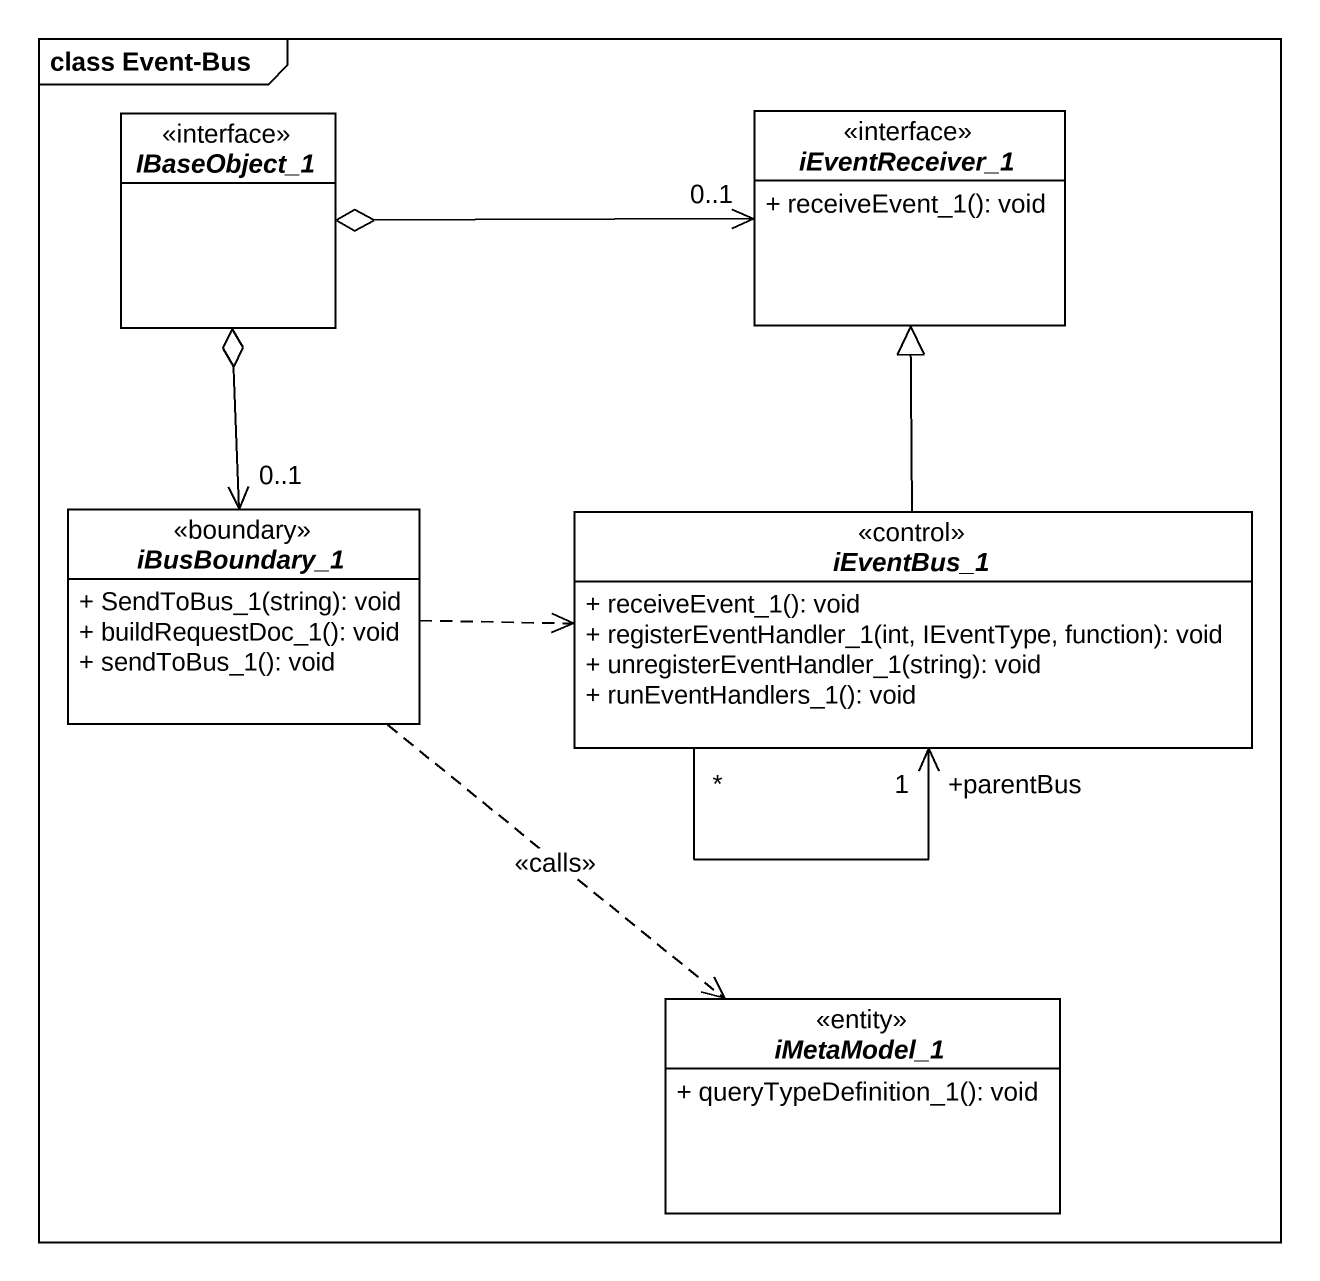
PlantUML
@startuml
mainframe class Event-Bus
hide circle
hide empty members
skinparam classAttributeIconSize 0
interface IBaseObject_1
interface iEventReceiver_1 {
  + receiveEvent_1(): void
}
interface iBusBoundary_1 <<boundary>> {
  + SendToBus_1(string): void
  + buildRequestDoc_1(): void
  + sendToBus_1(): void
}
interface iEventBus_1 <<control>> {
  + receiveEvent_1(): void
  + registerEventHandler_1(int, IEventType, function): void
  + unregisterEventHandler_1(string): void
  + runEventHandlers_1(): void
}
interface iMetaModel_1 <<entity>> {
  + queryTypeDefinition_1(): void
}
iEventReceiver_1 "0..1" <-left-o IBaseObject_1
iBusBoundary_1 "0..1" <-up-o IBaseObject_1
iBusBoundary_1 .right.> iEventBus_1
iBusBoundary_1 ..> iMetaModel_1 : <<calls>>
iEventBus_1 -up-|> iEventReceiver_1
iEventBus_1 "*" --> "+parentBus\n1" iEventBus_1
@enduml
